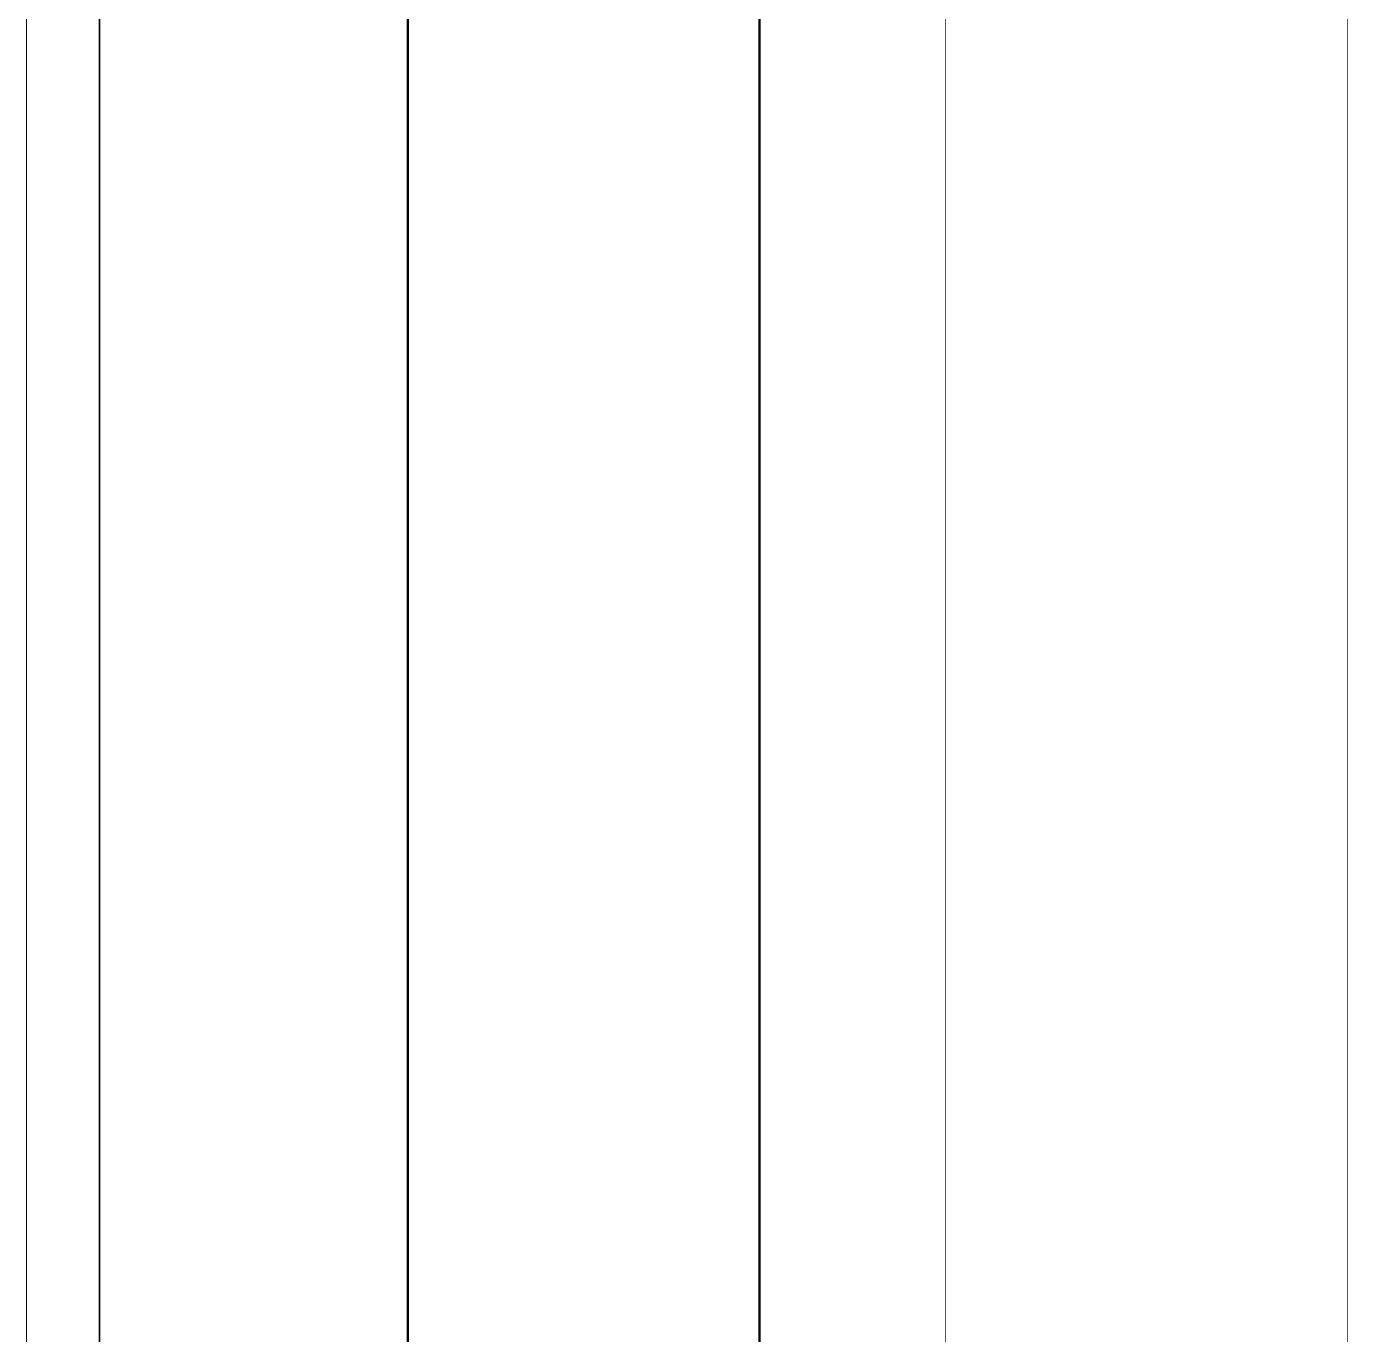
# Model space of a CAD drawing. Header units: millimetres. Extents: x -2281 to 17340, y -2563 to 4166.
# Drawn here: x 841 to 1202.7, y 366.3 to 724.4 of the extents above; entities that cross this region are included whole.
import ezdxf

# ---------------------------------------------------------------- set-up
doc = ezdxf.new("R2010")
doc.units = ezdxf.units.MM
for name, pattern in [('K5LT32779', [24.957505, 11.9988, -5.9994, 0.959904, -5.9994]), ('K5LT32781', [0]), ('K5LT32783', [0]), ('K5LT_BASIC', [0]), ('K5LT_THIN', [0])]:
    doc.linetypes.add(name, pattern=pattern)
doc.layers.add('Системный слой', color=7, linetype='Continuous')

# ---------------------------------------------------------------- blocks, each defined once
blk = doc.blocks.new('U1478')
at = {"color": 7, "linetype": 'K5LT_THIN', "lineweight": 13}
blk.add_line((841, 1188), (841, 0), dxfattribs=at)

msp = doc.modelspace()

# ---------------------------------------------------------------- linework, layer by layer
at = {"color": 7, "linetype": 'K5LT_THIN', "lineweight": 13}
msp.add_line((841, 0), (841, 1188), dxfattribs=at)
at = {"color": 5, "linetype": 'K5LT_BASIC', "lineweight": 35, "true_color": 0x0000ff}
msp.add_line((861, 5), (861, 1183), dxfattribs=at)
at = {"layer": 'Системный слой', "color": 191, "linetype": 'K5LT32781', "lineweight": 50, "true_color": 0xbf7fff}
msp.add_line((945.3887, 40.4307), (945.38875, 1101.69478), dxfattribs=at)
at = {"layer": 'Системный слой', "color": 211, "linetype": 'K5LT32783', "lineweight": 50, "true_color": 0xff7fff}
msp.add_line((1041.70612, 331.95562), (1041.70612, 1041.57886), dxfattribs=at)
at = {"layer": 'Системный слой', "color": 200, "linetype": 'K5LT32779', "true_color": 0xbf00ff, "const_width": 0.18}
msp.add_lwpolyline([(1202.63573, 1135.9462), (1092.55885, 1135.9462), (1092.55885, 35.60562), (1202.63573, 35.50012)], close=True, dxfattribs=at)

# ---------------------------------------------------------------- block references
msp.add_blockref('U1478', (0, 0))

doc.saveas('drawing.dxf')
